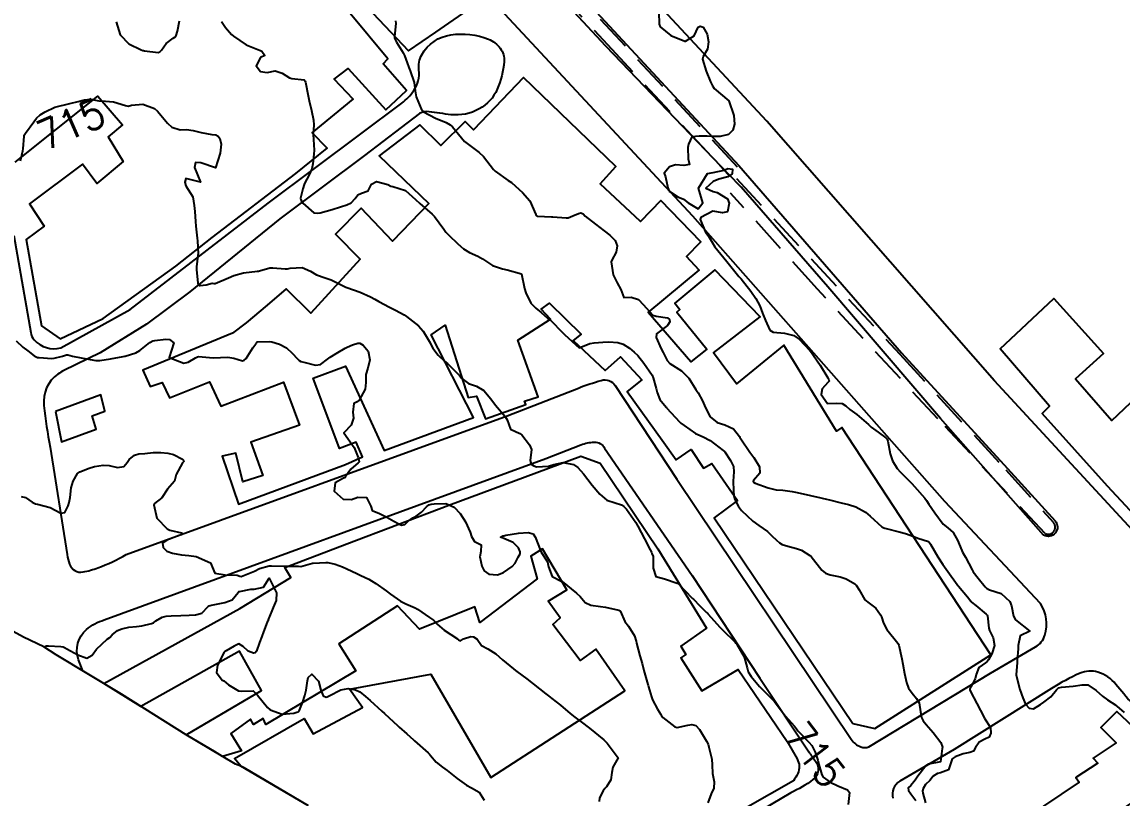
# Model space of a CAD drawing. Header units: metres. Extents: x 298520 to 308411, y 7433745 to 7450750.
# Drawn here: x 306877 to 307027.2, y 7435149.7 to 7435255.7 of the extents above; entities that cross this region are included whole.
import ezdxf
from ezdxf.enums import TextEntityAlignment as Align

# ---------------------------------------------------------------- set-up
doc = ezdxf.new("R2010")
doc.units = ezdxf.units.M
doc.header["$LTSCALE"] = 10
doc.linetypes.add('DASHED', pattern=[0.75, 0.5, -0.25])
for name, color, linetype in [('Area', 45, 'Continuous'), ('Canteiro', 45, 'DASHED'), ('Cotas', 45, 'Continuous'), ('Curvas de Nivel 1m', 11, 'Continuous'), ('Curvas de Nivel 5m', 15, 'Continuous'), ('Edificações', 30, 'Continuous'), ('Vias Primárias', 230, 'Continuous')]:
    doc.layers.add(name, color=color, linetype=linetype)
doc.styles.add('Style-STANDARD', font='STANDARD.shx')

msp = doc.modelspace()

# ---------------------------------------------------------------- linework, layer by layer
at = {"layer": 'Area'}
msp.add_polyline3d([(306916.09, 7435148.6, 772.35), (306907.32, 7435153.76, 718.33), (306906.84, 7435154, 718.17), (306906.11, 7435154.27, 718), (306899.37, 7435158.31, 718.36), (306890.53, 7435163.84, 720.72), (306881.64, 7435169.24, 717.92), (306879.94, 7435170.3, 717.91), (306877.18, 7435171.64, 717.81), (306869.67, 7435175.71, 718.43)], dxfattribs=at)
at = {"layer": 'Canteiro'}
for points in [[(306974.66, 7435235.9), (306952.84, 7435259.45), (306930.03, 7435283.86), (306909.13, 7435306.46), (306889.76, 7435327.2), (306865.55, 7435353.34), (306849.42, 7435370.61), (306849.05, 7435370.96, 0.501274), (306848.24, 7435370.8, 0.157702), (306848.11, 7435369.9, 0.177749), (306848.41, 7435369.37), (306857.42, 7435359.52), (306885.87, 7435329.15), (306908.84, 7435304.17), (306929.57, 7435282.07), (306956.93, 7435252.64), (306973.46, 7435234.84)], [(306974.52, 7435234.33), (306996.85, 7435210.31), (307011.34, 7435194.49), (307017.82, 7435187.32, -0.829378), (307016.68, 7435185.81), (307002.04, 7435201.48), (306985.6, 7435219.22), (306973.72, 7435232.35)]]:
    msp.add_lwpolyline(points, format="xyb", dxfattribs=at)
at = {"layer": 'Curvas de Nivel 1m', "flags": 128}
for points, elevation in [([(306963.95, 7435257.09), (306963.96, 7435255.44), (306964.11, 7435255.08), (306965.59, 7435253.9), (306967.49, 7435253.12), (306967.57, 7435253.12), (306968.77, 7435253.83), (306969.32, 7435255.01), (306969.6, 7435255.18), (306970, 7435255.01), (306970.53, 7435254.06), (306970.72, 7435253), (306970.56, 7435252), (306969.99, 7435251.01), (306969.9, 7435250.65), (306970.38, 7435249), (306970.98, 7435247.53), (306971.25, 7435246.99), (306971.5, 7435246.66), (306973.48, 7435244.97), (306974.16, 7435242.96), (306974.27, 7435241.78), (306974.02, 7435240.96), (306973.43, 7435240.37), (306972.32, 7435240.09), (306971.42, 7435240.09), (306970.53, 7435240.1), (306969.42, 7435240.14), (306968.45, 7435240.01), (306967.99, 7435239.03), (306967.88, 7435238.56), (306967.96, 7435237.03), (306968.14, 7435236.27), (306967.37, 7435236.11), (306966.23, 7435236.2), (306965.37, 7435235.94), (306964.64, 7435235.07), (306964.85, 7435234.56), (306965.15, 7435233.06), (306965.34, 7435232.59), (306966.52, 7435231.85), (306967.32, 7435231.51), (306967.95, 7435231.03), (306969.3, 7435230.18), (306969.94, 7435231.01), (306969.34, 7435233.02), (306970.6, 7435235), (306971.36, 7435235.16), (306972.86, 7435235.48), (306973.37, 7435235.69), (306974.01, 7435235.6), (306973.93, 7435234.96), (306973.36, 7435234.55), (306972.11, 7435234.23), (306971.35, 7435233.93), (306970.34, 7435233.01), (306971.34, 7435232.58), (306971.92, 7435232.4), (306973.32, 7435231.55), (306973.55, 7435230.97), (306973.3, 7435229.8), (306972.63, 7435229.65), (306971.3, 7435229.86), (306969.66, 7435229.01), (306969.57, 7435228.73), (306970.32, 7435227), (306970.7, 7435226.44), (306971.25, 7435225.54), (306971.59, 7435224.99), (306973.22, 7435222.97), (306974.86, 7435220.94), (306975.03, 7435220.78), (306975.19, 7435220.61), (306976.51, 7435218.93), (306977.16, 7435217.95), (306977.72, 7435216.91), (306978.11, 7435215.94), (306978.5, 7435214.91), (306979.11, 7435213.61), (306979.53, 7435213.32), (306981.11, 7435213.2), (306982.35, 7435212.86), (306983.1, 7435212.37), (306984.58, 7435210.83), (306984.79, 7435210.55), (306985.07, 7435210.13), (306985.95, 7435208.81), (306987.03, 7435207.07), (306987.17, 7435206.8), (306987.2, 7435206.62), (306987.02, 7435206.43), (306986.23, 7435205.59), (306986.12, 7435204.81), (306986.99, 7435203.59), (306988.17, 7435203.61), (306988.99, 7435203.58), (306989.47, 7435203.25), (306990.04, 7435202.76), (306990.97, 7435202.07), (306992.55, 7435200.73), (306992.95, 7435200.36), (306993.87, 7435199.64), (306994.93, 7435198.9), (306995.11, 7435198.7), (306995.22, 7435198.41), (306995.51, 7435196.69), (306995.86, 7435195.72), (306996.48, 7435194.68), (306996.88, 7435194.26), (306998.48, 7435192.66), (306998.86, 7435192.24), (307000.25, 7435190.64), (307000.51, 7435190.31), (307000.83, 7435189.84), (307001.63, 7435188.62), (307002.79, 7435187.1), (307003.42, 7435186.6), (307004.15, 7435185.96), (307004.77, 7435184.82), (307004.85, 7435184.58), (307005.43, 7435183.26), (307005.8, 7435182.57), (307006.72, 7435180.84), (307006.88, 7435180.56), (307007.56, 7435179.7), (307008.5, 7435178.54), (307008.69, 7435178.33), (307009.11, 7435178.11), (307010.68, 7435177.61), (307011.86, 7435176.5), (307012.09, 7435175.93), (307012.36, 7435174.49), (307012.64, 7435173.99), (307014.62, 7435172.47), (307013.29, 7435171.8), (307013.02, 7435170.49), (307013.01, 7435170.06), (307012.89, 7435168.49), (307012.86, 7435168.19), (307012.75, 7435166.49), (307012.78, 7435166.25), (307013.26, 7435164.48), (307013.66, 7435163.33), (307014, 7435162.47), (307014.5, 7435161.95), (307015.1, 7435161.85), (307016.05, 7435162.45), (307016.51, 7435162.76), (307017.47, 7435163.48), (307018.24, 7435164.42), (307018.37, 7435164.58), (307018.53, 7435164.69), (307018.91, 7435164.8), (307020.53, 7435164.92), (307021.77, 7435165.14), (307022.53, 7435165.1), (307023.67, 7435164.36), (307024.52, 7435163.58), (307025.22, 7435163.05), (307026.34, 7435162.32), (307026.5, 7435162.19), (307027.47, 7435161.33)], 712), ([(306889.83, 7435255.74), (306890.37, 7435253.96), (306891.56, 7435252.74), (306893.23, 7435251.92), (306893.46, 7435251.83), (306893.55, 7435251.81), (306893.67, 7435251.8), (306895.55, 7435251.57), (306895.8, 7435251.64), (306896.02, 7435251.9), (306896.66, 7435252.8), (306897.58, 7435253.5), (306897.81, 7435253.64), (306898.02, 7435253.87), (306898.19, 7435254.47), (306898.46, 7435255.87)], 714), ([(306904.22, 7435255.79), (306904.76, 7435254.96), (306905.59, 7435254.02), (306905.85, 7435253.78), (306907.57, 7435252.62), (306909.41, 7435251.88), (306909.55, 7435251.84), (306909.73, 7435251.73), (306910.11, 7435251.16), (306909.54, 7435250.88), (306908.95, 7435249.74), (306909.52, 7435248.95), (306910.43, 7435248.81), (306911.52, 7435249.05), (306912.48, 7435248.74), (306913.51, 7435248.08), (306913.81, 7435247.99), (306915.51, 7435247.81), (306915.61, 7435247.66), (306915.66, 7435247.5), (306916.02, 7435245.65), (306916.17, 7435244.96), (306916.49, 7435243.65), (306916.79, 7435242.3), (306916.83, 7435241.65), (306916.74, 7435240.33), (306916.75, 7435239.65), (306916.85, 7435238.19), (306916.82, 7435237.65), (306916.69, 7435236.33), (306916.55, 7435235.65), (306916.17, 7435234.84), (306915.55, 7435233.66), (306915.49, 7435233.51), (306915.33, 7435232.94), (306914.99, 7435231.66), (306915.04, 7435231.4), (306915.31, 7435230.98), (306916.8, 7435229.64), (306917.29, 7435229.58), (306917.68, 7435229.63), (306919.3, 7435230.11), (306920.45, 7435230.45), (306921.3, 7435230.72), (306921.9, 7435230.99), (306922.44, 7435231.58), (306922.8, 7435232.09), (306923.32, 7435232.33), (306924.24, 7435232.65), (306924.71, 7435233.55), (306925.35, 7435233.93), (306926.9, 7435233.52), (306927.34, 7435233.27), (306927.61, 7435233.24), (306929.33, 7435232.7), (306930.71, 7435231.48), (306931.31, 7435230.91), (306932.98, 7435229.45), (306933.29, 7435229.12), (306934.56, 7435227.43), (306934.85, 7435227.01), (306935.25, 7435226.57), (306936.49, 7435225.41), (306937.24, 7435224.74), (306938.07, 7435224.23), (306939.23, 7435223.73), (306939.84, 7435223.36), (306941.21, 7435222.43), (306942.57, 7435221.97), (306943.2, 7435221.84), (306945.19, 7435221.3), (306945.6, 7435219.3), (306945.75, 7435218.71), (306946.44, 7435217.29), (306947.14, 7435216.6), (306947.88, 7435216.02), (306948.73, 7435215.26), (306948.96, 7435215.09), (306949.12, 7435214.97), (306950.81, 7435213.23), (306951.1, 7435212.95), (306953.07, 7435211.21), (306954.49, 7435211.78), (306955.08, 7435211.86), (306956.3, 7435211.96), (306957.09, 7435212.01), (306958.33, 7435211.91), (306959.08, 7435211.69), (306959.92, 7435211.13), (306960.55, 7435210.6), (306961.06, 7435210.14), (306961.9, 7435209.1), (306963.03, 7435207.45), (306963.18, 7435207.09), (306963.57, 7435205.64), (306963.71, 7435205.08), (306964.05, 7435204.13), (306964.92, 7435203.06), (306964.98, 7435203), (306966.78, 7435201.04), (306966.95, 7435200.89), (306967.41, 7435200.57), (306968.94, 7435199.5), (306969.24, 7435199.32), (306969.97, 7435199), (306970.93, 7435198.5), (306972.71, 7435197.16), (306972.9, 7435197.01), (306972.94, 7435196.97), (306973.73, 7435195.79), (306974.11, 7435194.95), (306974.16, 7435194.24), (306974.09, 7435192.95), (306974.13, 7435191.67), (306974.19, 7435190.95), (306974.33, 7435190.45), (306974.82, 7435189.49), (306975.23, 7435188.94), (306976.79, 7435187.48), (306977.61, 7435186.91), (306978.77, 7435186.06), (306979.37, 7435185.49), (306980.01, 7435184.88), (306980.41, 7435184.53), (306980.76, 7435184.31), (306981.56, 7435184.06), (306982.75, 7435183.77), (306983.43, 7435183.52), (306984.57, 7435182.82), (306984.74, 7435182.66), (306986.21, 7435180.81), (306986.71, 7435180.4), (306987.32, 7435180.18), (306988.7, 7435179.87), (306989.53, 7435179.6), (306990.69, 7435178.94), (306990.89, 7435178.75), (306991.3, 7435178.12), (306992.08, 7435176.74), (306992.66, 7435176.28), (306993.55, 7435175.61), (306994.22, 7435174.71), (306994.35, 7435174.42), (306994.63, 7435173.56), (306995.07, 7435172.7), (306996.59, 7435170.82), (306996.68, 7435170.68), (306996.73, 7435170.54), (306997.13, 7435168.67), (306997.26, 7435167.97), (306997.5, 7435166.67), (306997.76, 7435165.44), (306998.05, 7435164.66), (306998.52, 7435163.98), (306999.12, 7435163.27), (306999.49, 7435162.65), (306999.68, 7435161.45), (306999.8, 7435160.64), (307000.03, 7435160.2), (307000.46, 7435159.69), (307001.42, 7435158.62), (307002.43, 7435157.26), (307002.66, 7435156.61), (307002.62, 7435156.41), (307002.42, 7435154.61), (307000.77, 7435154.26), (307000.4, 7435154.03), (306999.31, 7435152.65), (306998.95, 7435152.07), (306998.36, 7435151.36), (306998.01, 7435151.02), (306998.04, 7435150.66), (306998.35, 7435150.24), (306999.02, 7435149.33)], 714), ([(306927.99, 7435255.89), (306928.02, 7435255.51), (306927.82, 7435253.75), (306927.83, 7435253.52), (306928.1, 7435252.99), (306929, 7435251.5), (306929.19, 7435251.13), (306929.54, 7435250.13), (306929.77, 7435249.49), (306929.95, 7435249.07), (306930.52, 7435247.48), (306930.67, 7435246.3), (306930.79, 7435245.48), (306931.47, 7435243.86), (306931.8, 7435243.47), (306933.45, 7435242.57), (306934.88, 7435241.99), (306935.44, 7435241.69), (306935.76, 7435241.42), (306937.41, 7435239.4), (306939.39, 7435237.89), (306940, 7435237.36), (306941.37, 7435235.58), (306941.58, 7435235.35), (306943.35, 7435234.06), (306943.81, 7435233.79), (306944.35, 7435233.31), (306945.33, 7435232.4), (306946.33, 7435231.29), (306947.15, 7435229.42), (306947.24, 7435229.28), (306947.29, 7435229.23), (306947.37, 7435229.2), (306949.29, 7435229.09), (306949.46, 7435229.08), (306951.29, 7435228.96), (306951.54, 7435228.98), (306952.21, 7435229.22), (306952.95, 7435229.56), (306953.3, 7435229.62), (306953.58, 7435229.49), (306953.89, 7435229.2), (306955.28, 7435228.09), (306956.49, 7435227.17), (306957.26, 7435226.6), (306957.98, 7435225.88), (306958.23, 7435225.15), (306958.12, 7435224.26), (306957.51, 7435223.16), (306957.42, 7435222.95), (306957.68, 7435221.16), (306958.24, 7435220.09), (306958.74, 7435219.14), (306959.16, 7435218.06), (306960.16, 7435218.12), (306961.15, 7435217.78), (306961.79, 7435217.1), (306963.13, 7435215.67), (306963.55, 7435215.5), (306965.13, 7435215.3), (306965.38, 7435215.06), (306965.45, 7435214.72), (306965.11, 7435214.26), (306963.63, 7435213.08), (306963.59, 7435212.58), (306964.25, 7435211.07), (306964.53, 7435210.53), (306965.06, 7435209.47), (306965.42, 7435209.06), (306967.04, 7435208.03), (306968.01, 7435207.03), (306969.01, 7435205.5), (306969.19, 7435205.21), (306969.32, 7435205.02), (306969.91, 7435203.93), (306970.31, 7435203), (306970.96, 7435201.74), (306971.91, 7435200.98), (306972.95, 7435200.66), (306974.12, 7435200.12), (306974.93, 7435199.07), (306975, 7435198.94), (306975.13, 7435198.74), (306976.35, 7435196.93), (306976.9, 7435196.18), (306977.68, 7435194.91), (306977.73, 7435194.05), (306976.86, 7435193.04), (306976.82, 7435192.97), (306976.82, 7435192.92), (306976.86, 7435192.81), (306977.07, 7435192.7), (306978.85, 7435192.04), (306979.95, 7435191.78), (306980.85, 7435191.73), (306982.14, 7435191.56), (306982.84, 7435191.4), (306984.65, 7435191.01), (306984.84, 7435190.97), (306985.49, 7435190.81), (306986.83, 7435190.49), (306987.23, 7435190.4), (306988.83, 7435190.01), (306989.83, 7435189.77), (306990.82, 7435189.47), (306992.15, 7435188.74), (306992.8, 7435188.17), (306994.38, 7435186.71), (306994.65, 7435186.57), (306994.78, 7435186.54), (306995, 7435186.48), (306996.78, 7435186.04), (306997.62, 7435185.83), (306998.77, 7435185.41), (306999.3, 7435185.18), (307000.76, 7435184.71), (307000.86, 7435184.63), (307001.04, 7435184.35), (307002.04, 7435182.62), (307002.73, 7435181.58), (307003.41, 7435180.6), (307004.7, 7435178.82), (307004.78, 7435178.68), (307004.85, 7435178.59), (307006.07, 7435177.17), (307006.56, 7435176.56), (307006.6, 7435176.49), (307006.66, 7435176.44), (307007.23, 7435175.98), (307008.65, 7435174.76), (307008.76, 7435174.66), (307008.81, 7435174.54), (307008.99, 7435172.89), (307009.11, 7435172.53), (307009.61, 7435171.53), (307009.76, 7435170.52), (307009.41, 7435169.36), (307008.97, 7435168.53), (307008.8, 7435168.31), (307008.57, 7435168.13), (307007.63, 7435167.48), (307007.28, 7435166.55), (307007.13, 7435165.96), (307006.53, 7435164.84), (307006.39, 7435164.56), (307006.39, 7435164.43), (307006.52, 7435164.19), (307007.36, 7435162.55), (307008.37, 7435160.65), (307008.43, 7435160.54), (307008.47, 7435160.48), (307009.23, 7435159.3), (307009.28, 7435158.53), (307009.03, 7435157.95), (307008.44, 7435157.68), (307007.68, 7435157.3), (307007.17, 7435156.55), (307006.91, 7435156.06), (307006.42, 7435155.88), (307005.52, 7435155.68), (307004.41, 7435155.27), (307003.99, 7435155.01), (307003.86, 7435154.6), (307003.49, 7435153.5), (307002.39, 7435153.08), (307002, 7435153), (307001.4, 7435152.62), (307000.96, 7435152.04), (307000.37, 7435151.5), (307000.03, 7435150.97), (306999.95, 7435150.64), (307000.01, 7435150.3), (307000.34, 7435148.97)], 713), ([(306876.17, 7435212.13), (306877.06, 7435211.26), (306877.73, 7435210.78), (306878.63, 7435210.1), (306879.05, 7435209.88), (306879.28, 7435209.85), (306881.05, 7435209.75), (306881.35, 7435209.77), (306882.47, 7435210.06), (306882.91, 7435210.2), (306883.05, 7435210.23), (306883.22, 7435210.22), (306883.87, 7435210.04), (306885.05, 7435209.83), (306885.28, 7435209.79), (306887.05, 7435209.47), (306887.57, 7435209.46), (306889.05, 7435209.7), (306889.28, 7435209.74), (306890.55, 7435209.96), (306890.98, 7435210.03), (306891.05, 7435210.04), (306892.48, 7435210.51), (306893.06, 7435210.83), (306894.42, 7435211.91), (306894.83, 7435212.15), (306895.08, 7435212.2), (306896.61, 7435212.36), (306897.08, 7435212.33), (306897.68, 7435211.87), (306897.05, 7435209.88), (306899.04, 7435209.11), (306899.64, 7435209.25), (306900.65, 7435209.83), (306900.91, 7435209.98), (306901.05, 7435209.99), (306903.05, 7435209.81), (306905.05, 7435209.9), (306905.9, 7435209.77), (306907.05, 7435209.43), (306907.32, 7435209.49), (306907.57, 7435209.75), (306908.5, 7435211.17), (306908.9, 7435211.73), (306908.96, 7435211.84), (306909.08, 7435211.99), (306910.72, 7435212.07), (306911.08, 7435211.99), (306912.11, 7435211.7), (306913.07, 7435211.2), (306913.84, 7435210.46), (306914.59, 7435209.67), (306914.83, 7435209.44), (306915.05, 7435209.34), (306915.45, 7435209.25), (306917.04, 7435208.84), (306917.74, 7435208.93), (306918.66, 7435209.62), (306919.06, 7435209.9), (306920.1, 7435210.56), (306921.07, 7435211.16), (306921.36, 7435211.3), (306922.1, 7435211.58), (306922.81, 7435211.84), (306923.08, 7435211.81), (306923.56, 7435211.56), (306924.25, 7435210.74), (306924.45, 7435209.55), (306924.17, 7435208.42), (306923.91, 7435207.56), (306923.92, 7435206.46), (306923.84, 7435205.56), (306922.99, 7435204.02), (306922.73, 7435203.82), (306922.27, 7435203.58), (306922.16, 7435202.38), (306922.25, 7435201.58), (306921.92, 7435200.6), (306920.93, 7435199.59), (306922.31, 7435197.58), (306922.89, 7435196.18), (306922.99, 7435195.67), (306922.97, 7435195.57), (306922.88, 7435195.46), (306921.85, 7435194.61), (306921.16, 7435193.59), (306921.05, 7435193.4), (306920.86, 7435193.35), (306919.71, 7435192.74), (306919.59, 7435191.6), (306920.82, 7435190.52), (306921.96, 7435190.44), (306922.83, 7435190.78), (306924, 7435190.73), (306924.6, 7435189.54), (306924.8, 7435188.95), (306925.8, 7435188.53), (306926.79, 7435188.02), (306927.76, 7435187.51), (306928.43, 7435187.14), (306928.78, 7435186.97), (306929.22, 7435187.04), (306929.69, 7435187.48), (306930.32, 7435187.95), (306930.79, 7435188.19), (306931.54, 7435188.73), (306932.2, 7435189.46), (306932.52, 7435189.75), (306932.82, 7435189.83), (306933.25, 7435189.87), (306934.82, 7435189.91), (306935.97, 7435189.41), (306936.8, 7435188.54), (306937.52, 7435187.39), (306938.16, 7435185.99), (306938.36, 7435185.38), (306938.76, 7435184.72), (306939.66, 7435184.27), (306939.61, 7435183.37), (306939.49, 7435182.61), (306939.75, 7435181.36), (306940.07, 7435180.72), (306940.7, 7435180.23), (306941.88, 7435180.16), (306942.7, 7435180.47), (306943.92, 7435181.31), (306944.29, 7435181.74), (306944.73, 7435182.58), (306944.99, 7435183.04), (306945, 7435183.3), (306944.75, 7435183.87), (306944.04, 7435184.6), (306942.76, 7435185.11), (306942.32, 7435185.33), (306942.62, 7435185.47), (306942.76, 7435185.51), (306943.04, 7435185.6), (306944.77, 7435185.85), (306946.1, 7435185.96), (306946.77, 7435185.78), (306947.11, 7435185.28), (306947.28, 7435184.75), (306947.88, 7435183.27), (306948.72, 7435181.93), (306948.88, 7435181.26), (306949.36, 7435179.91), (306950.69, 7435179.25), (306950.75, 7435179.23), (306952.67, 7435177.67), (306953.2, 7435177.2), (306953.85, 7435176.39), (306954.65, 7435176.02), (306955.98, 7435175.83), (306956.65, 7435175.73), (306958.46, 7435175.33), (306958.64, 7435175.23), (306958.69, 7435175.19), (306958.71, 7435175.14), (306959.3, 7435173.8), (306959.79, 7435173.12), (306960.6, 7435171.8), (306960.82, 7435171.11), (306960.9, 7435170.8), (306961.34, 7435169.1), (306961.64, 7435168.02), (306961.89, 7435167.1), (306962.43, 7435165.19), (306962.46, 7435165.09), (306962.52, 7435164.86), (306962.91, 7435163.49), (306963.07, 7435163.08), (306963.77, 7435161.78), (306964.19, 7435161.06), (306964.3, 7435160.89), (306964.47, 7435160.67), (306966.1, 7435159.4), (306966.46, 7435159.3), (306967.89, 7435159.6), (306968.46, 7435159.71), (306969.01, 7435159.56), (306969.51, 7435159), (306970.43, 7435157.41), (306970.65, 7435156.99), (306970.78, 7435156.62), (306971.17, 7435154.98), (306971.21, 7435154.17), (306971.26, 7435152.98), (306971.48, 7435151.86), (306971.43, 7435150.98), (306971.09, 7435150.24), (306970.61, 7435148.99)], 716), ([(306876.82, 7435190.88), (306877.43, 7435190.72), (306878.32, 7435190.1), (306878.81, 7435189.87), (306879.08, 7435189.81), (306880.8, 7435189.35), (306882.25, 7435188.6), (306882.79, 7435188.66), (306883.26, 7435189.59), (306883.4, 7435190.04), (306883.53, 7435190.75), (306883.69, 7435192.04), (306883.92, 7435192.96), (306884.54, 7435194.02), (306884.87, 7435194.26), (306886.14, 7435194.74), (306886.87, 7435194.99), (306888.06, 7435195.17), (306888.87, 7435195.09), (306890, 7435194.83), (306890.87, 7435194.95), (306891.32, 7435195.51), (306891.59, 7435195.94), (306892.3, 7435196.53), (306892.89, 7435196.68), (306893.73, 7435196.76), (306894.89, 7435196.87), (306895.91, 7435196.87), (306896.89, 7435196.79), (306897.63, 7435196.61), (306898.88, 7435195.97), (306899, 7435195.85), (306899.06, 7435195.67), (306898.88, 7435195.47), (306898.02, 7435193.86), (306897.76, 7435192.95), (306896.83, 7435191.88), (306896.03, 7435190.68), (306895.05, 7435189.9), (306894.98, 7435189.73), (306895.36, 7435187.89), (306896.77, 7435186.45), (306897.16, 7435186.27), (306898.76, 7435185.91), (306898.84, 7435185.85), (306898.9, 7435185.71), (306898.76, 7435185.63), (306898.44, 7435185.53), (306896.75, 7435184.89), (306896.15, 7435184.49), (306896.22, 7435183.89), (306896.74, 7435183.41), (306897.49, 7435183.11), (306898.73, 7435182.88), (306899.76, 7435182.81), (306900.73, 7435182.65), (306902.71, 7435181.81), (306903.27, 7435180.37), (306904.7, 7435180.18), (306906.33, 7435180.13), (306906.69, 7435179.96), (306906.88, 7435179.94), (306908.7, 7435180.66), (306909.39, 7435181.03), (306910.71, 7435181.37), (306911.05, 7435181.37), (306912.71, 7435181.34), (306914.4, 7435181.35), (306914.71, 7435181.33), (306915.05, 7435181.31), (306916.31, 7435181.64), (306916.61, 7435181.74), (306916.71, 7435181.76), (306918.47, 7435181.86), (306918.72, 7435181.84), (306919.72, 7435181.6), (306920.71, 7435181.24), (306921.33, 7435180.96), (306922.7, 7435180.33), (306923.22, 7435180.09), (306924.34, 7435179.55), (306924.69, 7435179.34), (306925.26, 7435178.96), (306926.67, 7435177.96), (306927.28, 7435177.51), (306928.65, 7435176.56), (306929.36, 7435176.2), (306930.64, 7435175.67), (306930.98, 7435175.47), (306932.63, 7435174.34), (306933.16, 7435173.97), (306933.66, 7435173.43), (306934.61, 7435172.58), (306936.43, 7435171.4), (306936.59, 7435171.29), (306936.84, 7435171.15), (306937.27, 7435171.39), (306938.26, 7435171.72), (306938.6, 7435171.69), (306939.14, 7435171.37), (306939.72, 7435170.5), (306940.58, 7435170.04), (306941.66, 7435169.34), (306942.56, 7435168.54), (306944.09, 7435167.31), (306944.34, 7435167.1), (306944.54, 7435166.93), (306945.89, 7435165.93), (306946.52, 7435165.45), (306946.75, 7435165.28), (306948.51, 7435163.89), (306948.87, 7435163.61), (306949.34, 7435163.25), (306950.49, 7435162.32), (306951.83, 7435161.22), (306952.47, 7435160.71), (306953.32, 7435160.05), (306954.45, 7435159.18), (306956.43, 7435157.61), (306956.87, 7435157.16), (306958.4, 7435155.14), (306957.65, 7435153.89), (306957.51, 7435153.15), (306957.39, 7435152.12), (306956.78, 7435151.16), (306956.57, 7435150.94), (306956.35, 7435150.65), (306955.83, 7435149.68), (306955.8, 7435149.17)], 717), ([(306880.17, 7435170.28), (306880.2, 7435170.45), (306880.58, 7435170.45), (306882.28, 7435170.35), (306882.58, 7435170.3), (306882.75, 7435170.23), (306883.08, 7435170.04), (306884.56, 7435169.21), (306885.81, 7435168.76), (306886.56, 7435169.16), (306887.15, 7435169.99), (306888.59, 7435171.35), (306888.94, 7435171.61), (306889.25, 7435171.96), (306889.99, 7435172.57), (306890.61, 7435172.79), (306891.56, 7435172.99), (306892.61, 7435173.11), (306893.33, 7435173.2), (306894.62, 7435173.49), (306894.9, 7435173.62), (306895.24, 7435173.89), (306896.12, 7435174.39), (306896.63, 7435174.5), (306897.31, 7435174.55), (306898.63, 7435174.61), (306899.8, 7435174.66), (306900.63, 7435174.71), (306901.52, 7435174.93), (306902.38, 7435175.81), (306902.53, 7435175.92), (306902.64, 7435175.95), (306902.84, 7435176), (306904.65, 7435176.39), (306905.68, 7435176.74), (306906.47, 7435177.76), (306906.57, 7435177.86), (306906.66, 7435177.89), (306908.23, 7435178.18), (306908.67, 7435178.2), (306909.92, 7435178.47), (306910.69, 7435179.71), (306911.72, 7435177.7), (306911.69, 7435176.66), (306911.27, 7435175.7), (306911.09, 7435175.25), (306910.63, 7435174.15), (306910.51, 7435173.83), (306910.46, 7435173.71), (306909.96, 7435172.36), (306909.71, 7435171.72), (306909.41, 7435170.9), (306908.97, 7435169.73), (306908.81, 7435169.49), (306908.57, 7435169.45), (306907.86, 7435169.74), (306907.18, 7435170.35), (306906.58, 7435170.72), (306905.92, 7435170.43), (306904.86, 7435169.78), (306904.67, 7435169.68), (306904.57, 7435169.57), (306903.67, 7435167.79), (306903.54, 7435166.8), (306904.31, 7435165.78), (306904.44, 7435165.7), (306904.52, 7435165.65), (306905.17, 7435165.12), (306906.51, 7435164.28), (306906.99, 7435164.24), (306908.51, 7435164.31), (306909.11, 7435163.72), (306910.48, 7435162.04), (306910.87, 7435161.71), (306912.47, 7435161.09), (306914.07, 7435161.27), (306914.47, 7435161.38), (306914.68, 7435161.45), (306914.87, 7435161.66), (306915.32, 7435162.82), (306915.59, 7435163.65), (306915.76, 7435164.4), (306915.94, 7435165.65), (306916.06, 7435166.11), (306916.53, 7435166.57), (306917.46, 7435165.63), (306917.75, 7435164.39), (306918.09, 7435163.62), (306918.5, 7435163.45), (306918.64, 7435163.47), (306918.9, 7435163.61), (306920.51, 7435164.42), (306921.5, 7435164.6), (306922.51, 7435164.43), (306923.1, 7435164.15), (306923.86, 7435163.55), (306924.49, 7435162.98), (306926.12, 7435161.52), (306926.47, 7435161.2), (306928.27, 7435159.5), (306928.45, 7435159.34), (306929.5, 7435158.42), (306930.42, 7435157.59), (306930.56, 7435157.47), (306932.41, 7435155.82), (306932.61, 7435155.65), (306932.76, 7435155.44), (306933.5, 7435154.54), (306934.39, 7435153.87), (306935.01, 7435153.41), (306936.37, 7435152.3), (306937.68, 7435151.39), (306938.35, 7435151.03), (306939.41, 7435150.43), (306940.1, 7435149.35)], 718)]:
    msp.add_lwpolyline(points, dxfattribs=dict(at, elevation=elevation))
at = {"layer": 'Curvas de Nivel 5m', "elevation": 715, "flags": 128}
msp.add_lwpolyline([(306876.77, 7435236.73), (306877.06, 7435238.12), (306877.1, 7435238.41), (306877.24, 7435240.12), (306877.27, 7435240.27), (306877.42, 7435240.54), (306878.59, 7435242.1), (306878.95, 7435242.59), (306879.45, 7435243.04), (306880.11, 7435243.43), (306881.46, 7435244.07), (306883.47, 7435244.59), (306884.63, 7435244.87), (306885.47, 7435245.11), (306886.32, 7435245.17), (306887.47, 7435244.94), (306888.38, 7435244.9), (306889.47, 7435244.83), (306891.11, 7435244.31), (306891.47, 7435244.23), (306891.89, 7435244.37), (306893.47, 7435244.5), (306895.06, 7435243.9), (306895.46, 7435243.56), (306896.84, 7435241.89), (306897.43, 7435241.36), (306898.56, 7435241), (306899.42, 7435241.02), (306900.35, 7435240.91), (306901.42, 7435240.61), (306902.87, 7435240.37), (306903.42, 7435240.32), (306903.75, 7435240.14), (306903.96, 7435239.8), (306904.16, 7435239.04), (306904, 7435237.8), (306903.36, 7435235.81), (306901.37, 7435236.5), (306900.67, 7435236.54), (306900.53, 7435235.84), (306901.34, 7435233.83), (306899.35, 7435234.35), (306899.18, 7435233.85), (306899.33, 7435233.32), (306900.27, 7435231.84), (306900.48, 7435230.66), (306900.55, 7435229.84), (306900.63, 7435228.48), (306900.68, 7435227.84), (306900.89, 7435226.19), (306900.92, 7435225.83), (306901.01, 7435224.05), (306900.99, 7435223.83), (306900.79, 7435222.25), (306900.79, 7435221.83), (306900.95, 7435220.06), (306901.01, 7435219.83), (306901.17, 7435219.73), (306901.29, 7435219.72), (306902.1, 7435219.82), (306902.95, 7435220.04), (306903.17, 7435219.96), (306903.35, 7435219.98), (306905.18, 7435220.78), (306905.9, 7435221.06), (306907.19, 7435221.43), (306909.14, 7435221.68), (306909.19, 7435221.68), (306909.24, 7435221.68), (306909.37, 7435221.73), (306910.8, 7435222.12), (306911.2, 7435222.14), (306912.91, 7435221.98), (306913.2, 7435221.98), (306913.57, 7435222.06), (306915.2, 7435222.17), (306916.38, 7435221.65), (306917.19, 7435221.19), (306918.35, 7435220.78), (306919.18, 7435220.47), (306920.98, 7435219.59), (306921.17, 7435219.5), (306921.31, 7435219.45), (306923.16, 7435218.78), (306924.56, 7435218.14), (306925.15, 7435217.83), (306925.7, 7435217.53), (306927.14, 7435216.77), (306927.96, 7435216.34), (306929.13, 7435215.71), (306929.49, 7435215.49), (306931.11, 7435214.2), (306931.73, 7435213.46), (306932.68, 7435211.85), (306932.89, 7435211.45), (306933.07, 7435211.15), (306933.81, 7435210.19), (306934.61, 7435209.43), (306935.05, 7435209.04), (306936.69, 7435207.4), (306937.02, 7435207), (306937.93, 7435206.3), (306939.01, 7435205.97), (306940.05, 7435205.36), (306940.99, 7435204.22), (306941.63, 7435203.34), (306942.96, 7435201.79), (306943.2, 7435201.33), (306943.69, 7435200.06), (306944.93, 7435199.48), (306945.22, 7435199.3), (306946.28, 7435197.92), (306946.52, 7435197.28), (306946.37, 7435195.8), (306946.5, 7435195.28), (306946.88, 7435195.04), (306947.21, 7435194.94), (306948.88, 7435195), (306949.61, 7435195.25), (306950.89, 7435195.52), (306952.28, 7435195.22), (306952.88, 7435194.81), (306953.65, 7435193.98), (306954.25, 7435193.19), (306954.85, 7435192.41), (306955.88, 7435191.17), (306956.82, 7435190.35), (306957.95, 7435190.02), (306958.82, 7435189.72), (306959.17, 7435189.49), (306959.52, 7435189.13), (306960.79, 7435187.3), (306960.9, 7435187.11), (306961.06, 7435186.82), (306961.96, 7435185.1), (306962.75, 7435183.58), (306962.92, 7435183.26), (306963, 7435183.09), (306963.14, 7435182.68), (306963.16, 7435181.08), (306963.54, 7435179.92), (306964.7, 7435179.63), (306966.44, 7435179.04), (306966.69, 7435178.84), (306968.43, 7435177.02), (306968.55, 7435176.91), (306968.66, 7435176.81), (306969.54, 7435175.9), (306970.46, 7435174.99), (306970.56, 7435174.91), (306970.64, 7435174.84), (306972.31, 7435172.97), (306972.62, 7435172.64), (306974.34, 7435170.94), (306974.47, 7435170.82), (306974.59, 7435170.66), (306975.6, 7435168.93), (306976.02, 7435167.45), (306976.13, 7435166.92), (306976.54, 7435166.26), (306977.7, 7435164.91), (306978.51, 7435164.07), (306979.11, 7435163.49), (306979.67, 7435162.88), (306980.49, 7435161.8), (306981.22, 7435160.86), (306982.46, 7435159.48), (306982.73, 7435159.12), (306982.94, 7435158.84), (306984.43, 7435157.27), (306984.82, 7435156.82), (306985.29, 7435155.94), (306985.65, 7435154.81), (306985.8, 7435154.21), (306986.21, 7435152.8), (306986.38, 7435152.49), (306987.34, 7435151.82), (306988.36, 7435151.31), (306989.69, 7435150.76), (306989.99, 7435150.4), (306989.8, 7435148.76)], dxfattribs=at)
at = {"layer": 'Edificações'}
for points in [[(306921.63, 7435260.41), (306929.73, 7435251.78), (306933.47, 7435254.33), (306938.33, 7435257.7)], [(306876.01, 7435236.59), (306887.31, 7435245.6), (306890.66, 7435241.66), (306888.72, 7435240.02), (306890.76, 7435236.66), (306887.16, 7435233.64), (306885.2, 7435236.3), (306877.96, 7435230.89), (306879.97, 7435227.8), (306877.54, 7435226), (306879.63, 7435214.19), (306882.17, 7435212.43), (306888.02, 7435215.22), (306897.98, 7435222.33), (306902.91, 7435226.28), (306914.34, 7435235), (306918.62, 7435238.46), (306916.57, 7435240.59), (306922.2, 7435245.2), (306919.61, 7435247.91), (306921.5, 7435249.39), (306926.64, 7435243.72), (306929.48, 7435246.36), (306926.27, 7435250.01), (306926.93, 7435250.71), (306921.79, 7435256.88)], [(307027.8, 7435148.47), (307034.05, 7435152.77), (307029.45, 7435158.69), (307026.47, 7435161.47), (307024.32, 7435159.29), (307026.41, 7435157.19), (307023.26, 7435155.12), (307023.91, 7435154.42), (307020.91, 7435152.44), (307021.34, 7435151.8), (307011.59, 7435145.26)]]:
    msp.add_lwpolyline(points, dxfattribs=at)
for points in [[(306990.42, 7435159.84), (306993.42, 7435159.14), (307009.29, 7435169.24), (306988.95, 7435200.28), (306988.22, 7435199.8), (306980.99, 7435211.56), (306974.54, 7435206.29), (306971.4, 7435210.5), (306977.78, 7435215.44), (306971.6, 7435221.83), (306966.14, 7435217.31), (306966.82, 7435216.45), (306966.38, 7435216.05), (306970.5, 7435211.01), (306968.29, 7435209.27), (306962.48, 7435216.03), (306969.45, 7435221.81), (306967.7, 7435223.67), (306969.67, 7435225.69), (306964.19, 7435231.32), (306961.43, 7435228.46), (306955.92, 7435233.59), (306958.04, 7435235.98), (306945.43, 7435248.16), (306938.63, 7435240.99), (306937.47, 7435242.15), (306934.14, 7435238.83), (306931.29, 7435241.66), (306925.73, 7435237.44), (306932.53, 7435230.94), (306927.56, 7435225.79), (306923.26, 7435230.26), (306919.78, 7435226.72), (306923.15, 7435223.31), (306916.41, 7435215.94), (306913.05, 7435219.27), (306910.43, 7435217.03), (306907.59, 7435214.6), (306905.72, 7435213.18), (306893.46, 7435208.14), (306894.47, 7435205.89), (306896.08, 7435206.45), (306897.12, 7435204.36), (306902.58, 7435206.52), (306904.11, 7435203.2), (306912.67, 7435206.48), (306914.84, 7435200.61), (306908.23, 7435198.3), (306909.83, 7435193.74), (306907.1, 7435192.88), (306906.17, 7435196.77), (306904.3, 7435196.36), (306906.51, 7435189.82), (306921.12, 7435195.23), (306923.48, 7435196.29), (306922.58, 7435198.3), (306920.34, 7435197.41), (306916.72, 7435207.05), (306921.12, 7435208.66), (306926.43, 7435197.14), (306938.61, 7435201.67), (306932.83, 7435212.97), (306934.75, 7435214.28), (306937.9, 7435204.39), (306939.03, 7435204.58), (306940.28, 7435201.5), (306945.78, 7435203.42), (306945.57, 7435203.91), (306947.44, 7435204.51), (306944.67, 7435212.24), (306949.14, 7435215.12), (306947.84, 7435216.48), (306949, 7435217.31), (306953.31, 7435213.06), (306952.23, 7435212.17), (306956.59, 7435208.09), (306958.71, 7435209.95), (306961.62, 7435206.83), (306959.61, 7435205.23), (306964.37, 7435198.57), (306966.28, 7435195.87), (306968.35, 7435197.27), (306970.05, 7435194.74), (306971.15, 7435195.38), (306974.7, 7435190.32), (306971.47, 7435187.95)], [(307131.93, 7435090.01), (307126.08, 7435084.11), (307115.47, 7435095.38), (307116.79, 7435096.67), (307108.84, 7435104.85), (307090.01, 7435124.94), (307088.71, 7435123.86), (307072.4, 7435141.61), (307025.22, 7435192.3), (307016.31, 7435202.21), (307017.31, 7435203.2), (307010.55, 7435211.04), (307017.9, 7435217.93), (307024.66, 7435210.41), (307020.85, 7435206.97), (307025.79, 7435201.26), (307028.34, 7435203.69), (307046.18, 7435184.18), (307074.88, 7435153.36), (307106.04, 7435118.76), (307105.31, 7435118.12)], [(306881.54, 7435202.49), (306882.37, 7435198.34), (306887.09, 7435200.09), (306886.52, 7435201.91), (306888.29, 7435202.54), (306887.74, 7435204.76)]]:
    msp.add_lwpolyline(points, close=True, dxfattribs=at)
at = {"layer": 'Edificações', "elevation": 720.02}
msp.add_lwpolyline([(306916.09, 7435148.6), (306906.84, 7435154), (306906, 7435155.03), (306915.5, 7435160.5), (306916.72, 7435158.44), (306923.47, 7435162.01), (306921.69, 7435164.52), (306932.79, 7435166.58), (306941, 7435152.47), (306959.3, 7435164.3), (306955.33, 7435170.02), (306953.2, 7435168.46), (306949.45, 7435173.37), (306950.46, 7435174.27), (306948.84, 7435176.57), (306951.35, 7435178.13), (306948.05, 7435183.72), (306946.43, 7435182.71), (306947.32, 7435179.59), (306939.49, 7435173.66), (306938.82, 7435175.79), (306931.25, 7435172.75), (306928.23, 7435175.94), (306920.22, 7435170.73), (306922.57, 7435167.04), (306910.24, 7435159.72), (306909.89, 7435160.52), (306908.59, 7435159.72), (306908.17, 7435160.42), (306905.47, 7435158.49), (306906.95, 7435156.1), (306904.35, 7435155.32), (306903.23, 7435155.99), (306899.37, 7435158.31), (306909.68, 7435164.35), (306906.66, 7435169.72), (306893.2, 7435162.18), (306888.15, 7435165.29), (306906.72, 7435175.56), (306913.68, 7435179.81), (306912.83, 7435181.15), (306921.31, 7435184.4), (306935.25, 7435189.66), (306953.3, 7435196.4), (306955.92, 7435195.44), (306963.79, 7435183.73), (306970.45, 7435172.88), (306966.92, 7435170.42), (306967.63, 7435169.25), (306966.95, 7435168.82), (306969.8, 7435164.29), (306974.75, 7435167.24), (306981.46, 7435157.37), (306982.82, 7435154.99, -0.242137), (306982.91, 7435153, -0.060536), (306982.31, 7435152.01), (306965.63, 7435142.47)], format="xyb", dxfattribs=at)
at = {"layer": 'Vias Primárias'}
for points in [[(307088.66, 7435121.34), (307051.36, 7435161.68), (307009.76, 7435206.66), (306978.7, 7435242.18), (306950.39, 7435272.6), (306912.84, 7435313.24), (306887.67, 7435340.14), (306872.44, 7435356.63), (306853.9, 7435375.96, -0.148832), (306849.78, 7435384.08, -0.084772), (306849.77, 7435387.98), (306853.61, 7435405.34, -0.387141), (306856.34, 7435407.26, -0.05938), (306869.56, 7435403.98, -0.008216), (306877.41, 7435400.86, -0.048657), (306883.98, 7435397.34), (306920.71, 7435374.24), (306975.63, 7435339.55), (307097.29, 7435263.09)], [(306875.86, 7435226.53), (306878.14, 7435213.3, 0.139367), (306878.63, 7435212.28, 0.282991), (306882.26, 7435211.18), (306891.74, 7435216.41), (306910.59, 7435230.97), (306923.24, 7435240.44), (306928.84, 7435244.65, 0.082142), (306930.47, 7435246.36, 0.179837), (306931.16, 7435249.17, -0.155169), (306931.57, 7435251.25, -0.236867), (306935.53, 7435253.98, -0.128561), (306940.67, 7435253.37, -0.142142), (306942.27, 7435252.15, -0.177767), (306942.8, 7435250.32, -0.086353), (306941.86, 7435246.53, -0.163161), (306939.41, 7435243.84, -0.157138), (306935.53, 7435243.06, -0.010713), (306932.56, 7435243.47, 0.178102), (306931.25, 7435243.21), (306923.74, 7435237.47), (306912.15, 7435228.81), (306899.86, 7435218.84), (306893.94, 7435214.43), (306887.65, 7435210.51), (306882.68, 7435208.1, 0.044974), (306881.86, 7435207.61, 0.26776), (306879.94, 7435203.3, 0.02212), (306880.8, 7435197.62), (306883.12, 7435182.92, 0.044208), (306883.45, 7435181.61, 0.372903), (306885.29, 7435180.55, 0.041129), (306887.33, 7435181.13, 0.04106), (306891.19, 7435182.93), (306943.2, 7435201.89), (306952.94, 7435205.69, -0.023242), (306956.06, 7435206.74, -0.32333), (306957.96, 7435206.05), (306966.38, 7435193.23), (306990.19, 7435157.69, 0.158132), (306991.53, 7435156.64, 0.1784), (306992.62, 7435156.64), (307009.22, 7435166.73), (307015.38, 7435170.3, 0.186643), (307016.67, 7435171.92, 0.22665), (307016.06, 7435176.24), (307002.99, 7435190.18), (306968.57, 7435229.2), (306938.01, 7435262.09)]]:
    msp.add_lwpolyline(points, format="xyb", dxfattribs=at)
msp.add_lwpolyline([(306973.48, 7435234.88), (306956.71, 7435252.44), (306929.35, 7435281.87), (306908.62, 7435303.96), (306885.65, 7435328.95), (306857.2, 7435359.31), (306848.2, 7435369.16, -0.173145), (306847.81, 7435369.85, -0.157702), (306847.97, 7435370.94, -0.501274), (306849.25, 7435371.18), (306849.63, 7435370.83), (306865.77, 7435353.55), (306889.98, 7435327.4), (306909.35, 7435306.67), (306930.25, 7435284.07), (306953.06, 7435259.65), (306974.88, 7435236.11), (306997.07, 7435210.51), (307011.56, 7435194.69), (307018.05, 7435187.52, -0.848748), (307016.49, 7435185.57), (307002.39, 7435201.51), (306987, 7435219.54), (306975.19, 7435233.13)], format="xyb", close=True, dxfattribs=at)
for points, elevation in [([(306885.26, 7435167.05), (306884.69, 7435168.56, -0.316009), (306885.77, 7435172.7, -0.10723), (306888.18, 7435173.99), (306948.5, 7435196.05), (306953.28, 7435197.93, -0.086525), (306955.12, 7435198.3, -0.287588), (306956.53, 7435197.47), (306968.47, 7435180.07), (306977.73, 7435166.02), (306984.41, 7435155.95, 0.023555), (306985.33, 7435154.7, -0.429219), (306984.99, 7435152.16, -0.048834), (306981.95, 7435150.37), (306962.14, 7435138.61), (306947.54, 7435130.09)], 719.06), ([(307052.36, 7435136.89), (307028.58, 7435162.6, -0.018622), (307026.37, 7435165.18, 0.153855), (307023.89, 7435166.85, 0.176127), (307021.46, 7435166.7, 0.042166), (307017.55, 7435164.6), (307004.28, 7435156.27), (306996.86, 7435151.95, 0.337541), (306995.9, 7435149.63, 0.107939)], 713.47)]:
    msp.add_lwpolyline(points, format="xyb", dxfattribs=dict(at, elevation=elevation))

# ---------------------------------------------------------------- texts
at = {"layer": 'Cotas', "style": 'Style-STANDARD'}
for rotation, p in [(23.4445, (306883.65, 7435241.79, 715)), (307.6131, (306985.27, 7435155.6, 715))]:
    msp.add_text('715', height=4, rotation=rotation, dxfattribs=at).set_placement(p, align=Align.MIDDLE_CENTER)

doc.saveas('drawing.dxf')
